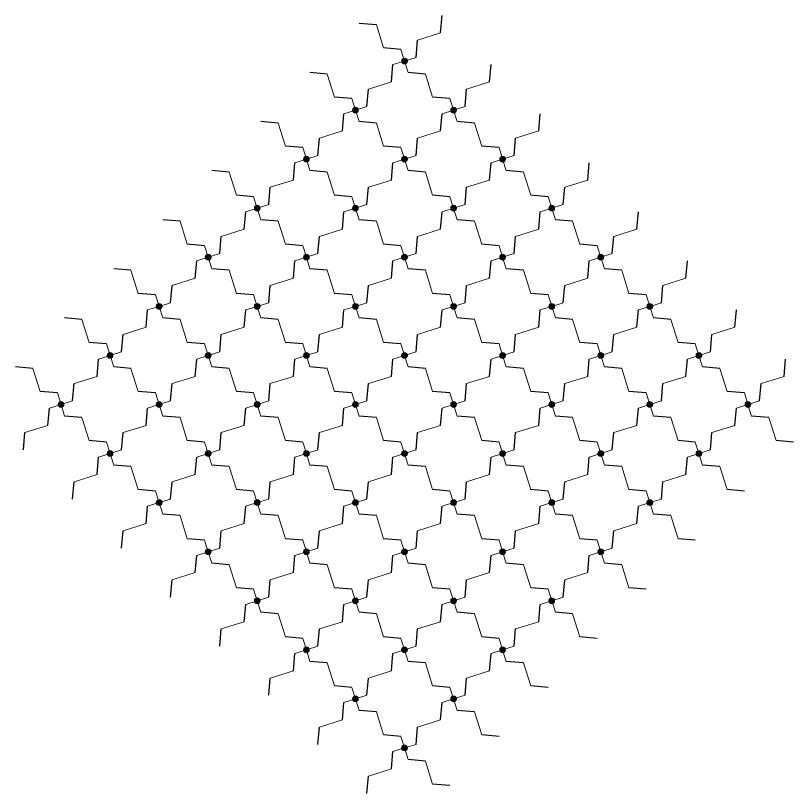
# Model space of a CAD drawing. Header units: millimetres. Extents: x 14 to 682, y -10 to 82.
# Drawn here: x 14.4 to 81.6, y 14.4 to 81.6 of the extents above; entities that cross this region are included whole.
import ezdxf

# ---------------------------------------------------------------- set-up
doc = ezdxf.new("R2010")
doc.units = ezdxf.units.MM
doc.layers.add('AUTOSTITCH', color=7, linetype='Continuous')
doc.layers.add('AUTOSTITCH_STITCHES', color=7, linetype='Continuous')

# ---------------------------------------------------------------- blocks, each defined once
blk = doc.blocks.new('ST-1')
at = {"layer": 'AUTOSTITCH', "color": 7, "lineweight": 30}
for p, q in [((51.117, 80.133), (51.247, 81.628)), ((45.565, 80.815), (44.071, 80.946)), ((48.995, 78.012), (49.126, 79.506)), ((47.686, 78.694), (46.192, 78.825)), ((46.874, 75.891), (47.005, 77.385)), ((55.359, 75.891), (55.49, 77.385)), ((41.323, 76.572), (39.828, 76.703)), ((49.808, 76.572), (48.314, 76.703)), ((44.753, 73.769), (44.883, 75.264)), ((53.238, 73.769), (53.369, 75.264)), ((43.444, 74.451), (41.95, 74.582)), ((51.929, 74.451), (50.435, 74.582)), ((42.631, 71.648), (42.762, 73.142)), ((51.117, 71.648), (51.247, 73.142)), ((59.602, 71.648), (59.733, 73.142)), ((37.08, 72.33), (35.586, 72.461)), ((45.565, 72.33), (44.071, 72.461)), ((54.05, 72.33), (52.556, 72.461)), ((40.51, 69.527), (40.641, 71.021)), ((48.995, 69.527), (49.126, 71.021)), ((57.481, 69.527), (57.611, 71.021)), ((39.201, 70.208), (37.707, 70.339)), ((47.686, 70.208), (46.192, 70.339)), ((56.172, 70.208), (54.677, 70.339)), ((38.389, 67.405), (38.519, 68.9)), ((46.874, 67.405), (47.005, 68.9)), ((55.359, 67.405), (55.49, 68.9)), ((63.845, 67.405), (63.975, 68.9)), ((32.837, 68.087), (31.343, 68.218)), ((41.323, 68.087), (39.828, 68.218)), ((49.808, 68.087), (48.314, 68.218)), ((58.293, 68.087), (56.799, 68.218)), ((36.267, 65.284), (36.398, 66.778)), ((44.753, 65.284), (44.883, 66.778)), ((53.238, 65.284), (53.369, 66.778)), ((61.723, 65.284), (61.854, 66.778)), ((34.959, 65.966), (33.464, 66.097)), ((43.444, 65.966), (41.95, 66.097)), ((51.929, 65.966), (50.435, 66.097)), ((60.414, 65.966), (58.92, 66.097)), ((34.146, 63.163), (34.277, 64.657)), ((42.631, 63.163), (42.762, 64.657)), ((51.117, 63.163), (51.247, 64.657)), ((59.602, 63.163), (59.733, 64.657)), ((68.087, 63.163), (68.218, 64.657)), ((28.595, 63.845), (27.1, 63.975)), ((37.08, 63.845), (35.586, 63.975)), ((45.565, 63.845), (44.071, 63.975)), ((54.05, 63.845), (52.556, 63.975)), ((62.536, 63.845), (61.041, 63.975)), ((32.025, 61.041), (32.155, 62.536)), ((40.51, 61.041), (40.641, 62.536)), ((48.995, 61.041), (49.126, 62.536)), ((57.481, 61.041), (57.611, 62.536)), ((65.966, 61.041), (66.097, 62.536)), ((30.716, 61.723), (29.222, 61.854)), ((39.201, 61.723), (37.707, 61.854)), ((47.686, 61.723), (46.192, 61.854)), ((56.172, 61.723), (54.677, 61.854)), ((64.657, 61.723), (63.163, 61.854)), ((29.903, 58.92), (30.034, 60.414)), ((38.389, 58.92), (38.519, 60.414)), ((46.874, 58.92), (47.005, 60.414)), ((55.359, 58.92), (55.49, 60.414)), ((63.845, 58.92), (63.975, 60.414)), ((72.33, 58.92), (72.461, 60.414)), ((24.352, 59.602), (22.858, 59.733)), ((32.837, 59.602), (31.343, 59.733)), ((41.323, 59.602), (39.828, 59.733)), ((49.808, 59.602), (48.314, 59.733)), ((58.293, 59.602), (56.799, 59.733)), ((66.778, 59.602), (65.284, 59.733)), ((27.782, 56.799), (27.913, 58.293)), ((36.267, 56.799), (36.398, 58.293)), ((44.753, 56.799), (44.883, 58.293)), ((53.238, 56.799), (53.369, 58.293)), ((61.723, 56.799), (61.854, 58.293)), ((70.208, 56.799), (70.339, 58.293)), ((26.473, 57.481), (24.979, 57.611)), ((34.959, 57.481), (33.464, 57.611)), ((43.444, 57.481), (41.95, 57.611)), ((51.929, 57.481), (50.435, 57.611)), ((60.414, 57.481), (58.92, 57.611)), ((68.9, 57.481), (67.405, 57.611)), ((25.661, 54.677), (25.792, 56.172)), ((34.146, 54.677), (34.277, 56.172)), ((42.631, 54.677), (42.762, 56.172)), ((51.117, 54.677), (51.247, 56.172)), ((59.602, 54.677), (59.733, 56.172)), ((68.087, 54.677), (68.218, 56.172)), ((76.572, 54.677), (76.703, 56.172)), ((20.109, 55.359), (18.615, 55.49)), ((28.595, 55.359), (27.1, 55.49)), ((37.08, 55.359), (35.586, 55.49)), ((45.565, 55.359), (44.071, 55.49)), ((54.05, 55.359), (52.556, 55.49)), ((62.536, 55.359), (61.041, 55.49)), ((71.021, 55.359), (69.527, 55.49)), ((23.539, 52.556), (23.67, 54.05)), ((32.025, 52.556), (32.155, 54.05)), ((40.51, 52.556), (40.641, 54.05)), ((48.995, 52.556), (49.126, 54.05)), ((57.481, 52.556), (57.611, 54.05)), ((65.966, 52.556), (66.097, 54.05)), ((74.451, 52.556), (74.582, 54.05)), ((22.231, 53.238), (20.736, 53.369)), ((30.716, 53.238), (29.222, 53.369)), ((39.201, 53.238), (37.707, 53.369)), ((47.686, 53.238), (46.192, 53.369)), ((56.172, 53.238), (54.677, 53.369)), ((64.657, 53.238), (63.163, 53.369)), ((73.142, 53.238), (71.648, 53.369)), ((21.418, 50.435), (21.549, 51.929)), ((29.903, 50.435), (30.034, 51.929)), ((38.389, 50.435), (38.519, 51.929)), ((46.874, 50.435), (47.005, 51.929)), ((55.359, 50.435), (55.49, 51.929)), ((63.845, 50.435), (63.975, 51.929)), ((72.33, 50.435), (72.461, 51.929)), ((80.815, 50.435), (80.946, 51.929)), ((15.867, 51.117), (14.372, 51.247)), ((24.352, 51.117), (22.858, 51.247)), ((32.837, 51.117), (31.343, 51.247)), ((41.323, 51.117), (39.828, 51.247)), ((49.808, 51.117), (48.314, 51.247)), ((58.293, 51.117), (56.799, 51.247)), ((66.778, 51.117), (65.284, 51.247)), ((75.264, 51.117), (73.769, 51.247)), ((19.297, 48.314), (19.428, 49.808)), ((27.782, 48.314), (27.913, 49.808)), ((36.267, 48.314), (36.398, 49.808)), ((44.753, 48.314), (44.883, 49.808)), ((53.238, 48.314), (53.369, 49.808)), ((61.723, 48.314), (61.854, 49.808)), ((70.208, 48.314), (70.339, 49.808)), ((78.694, 48.314), (78.825, 49.808)), ((17.988, 48.995), (16.494, 49.126)), ((26.473, 48.995), (24.979, 49.126)), ((34.959, 48.995), (33.464, 49.126)), ((43.444, 48.995), (41.95, 49.126)), ((51.929, 48.995), (50.435, 49.126)), ((60.414, 48.995), (58.92, 49.126)), ((68.9, 48.995), (67.405, 49.126)), ((77.385, 48.995), (75.891, 49.126)), ((17.175, 46.192), (17.306, 47.686)), ((25.661, 46.192), (25.792, 47.686)), ((34.146, 46.192), (34.277, 47.686)), ((42.631, 46.192), (42.762, 47.686)), ((51.117, 46.192), (51.247, 47.686)), ((59.602, 46.192), (59.733, 47.686)), ((68.087, 46.192), (68.218, 47.686)), ((76.572, 46.192), (76.703, 47.686)), ((20.109, 46.874), (18.615, 47.005)), ((28.595, 46.874), (27.1, 47.005)), ((37.08, 46.874), (35.586, 47.005)), ((45.565, 46.874), (44.071, 47.005)), ((54.05, 46.874), (52.556, 47.005)), ((62.536, 46.874), (61.041, 47.005)), ((71.021, 46.874), (69.527, 47.005)), ((79.506, 46.874), (78.012, 47.005)), ((15.054, 44.071), (15.185, 45.565)), ((23.539, 44.071), (23.67, 45.565)), ((32.025, 44.071), (32.155, 45.565)), ((40.51, 44.071), (40.641, 45.565)), ((48.995, 44.071), (49.126, 45.565)), ((57.481, 44.071), (57.611, 45.565)), ((65.966, 44.071), (66.097, 45.565)), ((74.451, 44.071), (74.582, 45.565)), ((22.231, 44.753), (20.736, 44.883)), ((30.716, 44.753), (29.222, 44.883)), ((39.201, 44.753), (37.707, 44.883)), ((47.686, 44.753), (46.192, 44.883)), ((56.172, 44.753), (54.677, 44.883)), ((64.657, 44.753), (63.163, 44.883)), ((73.142, 44.753), (71.648, 44.883)), ((81.628, 44.753), (80.133, 44.883)), ((21.418, 41.95), (21.549, 43.444)), ((29.903, 41.95), (30.034, 43.444)), ((38.389, 41.95), (38.519, 43.444)), ((46.874, 41.95), (47.005, 43.444)), ((55.359, 41.95), (55.49, 43.444)), ((63.845, 41.95), (63.975, 43.444)), ((72.33, 41.95), (72.461, 43.444)), ((24.352, 42.631), (22.858, 42.762)), ((32.837, 42.631), (31.343, 42.762)), ((41.323, 42.631), (39.828, 42.762)), ((49.808, 42.631), (48.314, 42.762)), ((58.293, 42.631), (56.799, 42.762)), ((66.778, 42.631), (65.284, 42.762)), ((75.264, 42.631), (73.769, 42.762)), ((19.297, 39.828), (19.428, 41.323)), ((27.782, 39.828), (27.913, 41.323)), ((36.267, 39.828), (36.398, 41.323)), ((44.753, 39.828), (44.883, 41.323)), ((53.238, 39.828), (53.369, 41.323)), ((61.723, 39.828), (61.854, 41.323)), ((70.208, 39.828), (70.339, 41.323)), ((26.473, 40.51), (24.979, 40.641)), ((34.959, 40.51), (33.464, 40.641)), ((43.444, 40.51), (41.95, 40.641)), ((51.929, 40.51), (50.435, 40.641)), ((60.414, 40.51), (58.92, 40.641)), ((68.9, 40.51), (67.405, 40.641)), ((77.385, 40.51), (75.891, 40.641)), ((25.661, 37.707), (25.792, 39.201)), ((34.146, 37.707), (34.277, 39.201)), ((42.631, 37.707), (42.762, 39.201)), ((51.117, 37.707), (51.247, 39.201)), ((59.602, 37.707), (59.733, 39.201)), ((68.087, 37.707), (68.218, 39.201)), ((28.595, 38.389), (27.1, 38.519)), ((37.08, 38.389), (35.586, 38.519)), ((45.565, 38.389), (44.071, 38.519)), ((54.05, 38.389), (52.556, 38.519)), ((62.536, 38.389), (61.041, 38.519)), ((71.021, 38.389), (69.527, 38.519)), ((23.539, 35.586), (23.67, 37.08)), ((32.025, 35.586), (32.155, 37.08)), ((40.51, 35.586), (40.641, 37.08)), ((48.995, 35.586), (49.126, 37.08)), ((57.481, 35.586), (57.611, 37.08)), ((65.966, 35.586), (66.097, 37.08)), ((30.716, 36.267), (29.222, 36.398)), ((39.201, 36.267), (37.707, 36.398)), ((47.686, 36.267), (46.192, 36.398)), ((56.172, 36.267), (54.677, 36.398)), ((64.657, 36.267), (63.163, 36.398)), ((73.142, 36.267), (71.648, 36.398)), ((29.903, 33.464), (30.034, 34.959)), ((38.389, 33.464), (38.519, 34.959)), ((46.874, 33.464), (47.005, 34.959)), ((55.359, 33.464), (55.49, 34.959)), ((63.845, 33.464), (63.975, 34.959)), ((32.837, 34.146), (31.343, 34.277)), ((41.323, 34.146), (39.828, 34.277)), ((49.808, 34.146), (48.314, 34.277)), ((58.293, 34.146), (56.799, 34.277)), ((66.778, 34.146), (65.284, 34.277)), ((27.782, 31.343), (27.913, 32.837)), ((36.267, 31.343), (36.398, 32.837)), ((44.753, 31.343), (44.883, 32.837)), ((53.238, 31.343), (53.369, 32.837)), ((61.723, 31.343), (61.854, 32.837)), ((34.959, 32.025), (33.464, 32.155)), ((43.444, 32.025), (41.95, 32.155)), ((51.929, 32.025), (50.435, 32.155)), ((60.414, 32.025), (58.92, 32.155)), ((68.9, 32.025), (67.405, 32.155)), ((34.146, 29.222), (34.277, 30.716)), ((42.631, 29.222), (42.762, 30.716)), ((51.117, 29.222), (51.247, 30.716)), ((59.602, 29.222), (59.733, 30.716)), ((37.08, 29.903), (35.586, 30.034)), ((45.565, 29.903), (44.071, 30.034)), ((54.05, 29.903), (52.556, 30.034)), ((62.536, 29.903), (61.041, 30.034)), ((32.025, 27.1), (32.155, 28.595)), ((40.51, 27.1), (40.641, 28.595)), ((48.995, 27.1), (49.126, 28.595)), ((57.481, 27.1), (57.611, 28.595)), ((39.201, 27.782), (37.707, 27.913)), ((47.686, 27.782), (46.192, 27.913)), ((56.172, 27.782), (54.677, 27.913)), ((64.657, 27.782), (63.163, 27.913)), ((38.389, 24.979), (38.519, 26.473)), ((46.874, 24.979), (47.005, 26.473)), ((55.359, 24.979), (55.49, 26.473)), ((41.323, 25.661), (39.828, 25.792)), ((49.808, 25.661), (48.314, 25.792)), ((58.293, 25.661), (56.799, 25.792)), ((36.267, 22.858), (36.398, 24.352)), ((44.753, 22.858), (44.883, 24.352)), ((53.238, 22.858), (53.369, 24.352)), ((43.444, 23.539), (41.95, 23.67)), ((51.929, 23.539), (50.435, 23.67)), ((60.414, 23.539), (58.92, 23.67)), ((42.631, 20.736), (42.762, 22.231)), ((51.117, 20.736), (51.247, 22.231)), ((45.565, 21.418), (44.071, 21.549)), ((54.05, 21.418), (52.556, 21.549)), ((40.51, 18.615), (40.641, 20.109)), ((48.995, 18.615), (49.126, 20.109)), ((47.686, 19.297), (46.192, 19.428)), ((56.172, 19.297), (54.677, 19.428)), ((46.874, 16.494), (47.005, 17.988)), ((49.808, 17.175), (48.314, 17.306)), ((44.753, 14.372), (44.883, 15.867)), ((51.929, 15.054), (50.435, 15.185))]:
    blk.add_line(p, q, dxfattribs=at)
at = {"layer": 'AUTOSTITCH', "color": 7, "lineweight": 0, "const_width": 0.25}
for points in [[(47.875, 77.698, 1), (48.125, 77.698, 1)], [(43.632, 73.456, 1), (43.882, 73.456, 1)], [(52.118, 73.456, 1), (52.368, 73.456, 1)], [(39.39, 69.213, 1), (39.64, 69.213, 1)], [(47.875, 69.213, 1), (48.125, 69.213, 1)], [(56.36, 69.213, 1), (56.61, 69.213, 1)], [(35.147, 64.971, 1), (35.397, 64.971, 1)], [(43.632, 64.971, 1), (43.882, 64.971, 1)], [(52.118, 64.971, 1), (52.368, 64.971, 1)], [(60.603, 64.971, 1), (60.853, 64.971, 1)], [(30.904, 60.728, 1), (31.154, 60.728, 1)], [(39.39, 60.728, 1), (39.64, 60.728, 1)], [(47.875, 60.728, 1), (48.125, 60.728, 1)], [(56.36, 60.728, 1), (56.61, 60.728, 1)], [(64.846, 60.728, 1), (65.096, 60.728, 1)], [(26.662, 56.485, 1), (26.912, 56.485, 1)], [(35.147, 56.485, 1), (35.397, 56.485, 1)], [(43.632, 56.485, 1), (43.882, 56.485, 1)], [(52.118, 56.485, 1), (52.368, 56.485, 1)], [(60.603, 56.485, 1), (60.853, 56.485, 1)], [(69.088, 56.485, 1), (69.338, 56.485, 1)], [(22.419, 52.243, 1), (22.669, 52.243, 1)], [(30.904, 52.243, 1), (31.154, 52.243, 1)], [(39.39, 52.243, 1), (39.64, 52.243, 1)], [(47.875, 52.243, 1), (48.125, 52.243, 1)], [(56.36, 52.243, 1), (56.61, 52.243, 1)], [(64.846, 52.243, 1), (65.096, 52.243, 1)], [(73.331, 52.243, 1), (73.581, 52.243, 1)], [(18.177, 48, 1), (18.427, 48, 1)], [(26.662, 48, 1), (26.912, 48, 1)], [(35.147, 48, 1), (35.397, 48, 1)], [(43.632, 48, 1), (43.882, 48, 1)], [(52.118, 48, 1), (52.368, 48, 1)], [(60.603, 48, 1), (60.853, 48, 1)], [(69.088, 48, 1), (69.338, 48, 1)], [(77.573, 48, 1), (77.823, 48, 1)], [(22.419, 43.757, 1), (22.669, 43.757, 1)], [(30.904, 43.757, 1), (31.154, 43.757, 1)], [(39.39, 43.757, 1), (39.64, 43.757, 1)], [(47.875, 43.757, 1), (48.125, 43.757, 1)], [(56.36, 43.757, 1), (56.61, 43.757, 1)], [(64.846, 43.757, 1), (65.096, 43.757, 1)], [(73.331, 43.757, 1), (73.581, 43.757, 1)], [(26.662, 39.515, 1), (26.912, 39.515, 1)], [(35.147, 39.515, 1), (35.397, 39.515, 1)], [(43.632, 39.515, 1), (43.882, 39.515, 1)], [(52.118, 39.515, 1), (52.368, 39.515, 1)], [(60.603, 39.515, 1), (60.853, 39.515, 1)], [(69.088, 39.515, 1), (69.338, 39.515, 1)], [(30.904, 35.272, 1), (31.154, 35.272, 1)], [(39.39, 35.272, 1), (39.64, 35.272, 1)], [(47.875, 35.272, 1), (48.125, 35.272, 1)], [(56.36, 35.272, 1), (56.61, 35.272, 1)], [(64.846, 35.272, 1), (65.096, 35.272, 1)], [(35.147, 31.029, 1), (35.397, 31.029, 1)], [(43.632, 31.029, 1), (43.882, 31.029, 1)], [(52.118, 31.029, 1), (52.368, 31.029, 1)], [(60.603, 31.029, 1), (60.853, 31.029, 1)], [(39.39, 26.787, 1), (39.64, 26.787, 1)], [(47.875, 26.787, 1), (48.125, 26.787, 1)], [(56.36, 26.787, 1), (56.61, 26.787, 1)], [(43.632, 22.544, 1), (43.882, 22.544, 1)], [(52.118, 22.544, 1), (52.368, 22.544, 1)], [(47.875, 18.302, 1), (48.125, 18.302, 1)]]:
    blk.add_lwpolyline(points, format="xyb", close=True, dxfattribs=at)
at = {"layer": 'AUTOSTITCH', "color": 7, "lineweight": 0}
for centre in [(48, 77.698), (43.757, 73.456), (52.243, 73.456), (39.515, 69.213), (48, 69.213), (56.485, 69.213), (35.272, 64.971), (43.757, 64.971), (52.243, 64.971), (60.728, 64.971), (31.029, 60.728), (39.515, 60.728), (48, 60.728), (56.485, 60.728), (64.971, 60.728), (26.787, 56.485), (35.272, 56.485), (43.757, 56.485), (52.243, 56.485), (60.728, 56.485), (69.213, 56.485), (22.544, 52.243), (31.029, 52.243), (39.515, 52.243), (48, 52.243), (56.485, 52.243), (64.971, 52.243), (73.456, 52.243), (18.302, 48), (26.787, 48), (35.272, 48), (43.757, 48), (52.243, 48), (60.728, 48), (69.213, 48), (77.698, 48), (22.544, 43.757), (31.029, 43.757), (39.515, 43.757), (48, 43.757), (56.485, 43.757), (64.971, 43.757), (73.456, 43.757), (26.787, 39.515), (35.272, 39.515), (43.757, 39.515), (52.243, 39.515), (60.728, 39.515), (69.213, 39.515), (31.029, 35.272), (39.515, 35.272), (48, 35.272), (56.485, 35.272), (64.971, 35.272), (35.272, 31.029), (43.757, 31.029), (52.243, 31.029), (60.728, 31.029), (39.515, 26.787), (48, 26.787), (56.485, 26.787), (43.757, 22.544), (52.243, 22.544), (48, 18.302)]:
    blk.add_circle(centre, 0.25, dxfattribs=at)
at = {"layer": 'AUTOSTITCH_STITCHES', "color": 7, "lineweight": 9}
for p, q in [((46.192, 78.825), (45.565, 80.815)), ((49.126, 79.506), (51.117, 80.133)), ((48, 77.698), (47.686, 78.694)), ((47.005, 77.385), (48, 77.698)), ((48, 77.698), (48.995, 78.012)), ((48.314, 76.703), (48, 77.698)), ((41.95, 74.582), (41.323, 76.572)), ((50.435, 74.582), (49.808, 76.572)), ((44.883, 75.264), (46.874, 75.891)), ((53.369, 75.264), (55.359, 75.891)), ((43.757, 73.456), (43.444, 74.451)), ((52.243, 73.456), (51.929, 74.451)), ((42.762, 73.142), (43.757, 73.456)), ((43.757, 73.456), (44.753, 73.769)), ((44.071, 72.461), (43.757, 73.456)), ((51.247, 73.142), (52.243, 73.456)), ((52.243, 73.456), (53.238, 73.769)), ((52.556, 72.461), (52.243, 73.456)), ((37.707, 70.339), (37.08, 72.33)), ((46.192, 70.339), (45.565, 72.33)), ((54.677, 70.339), (54.05, 72.33)), ((40.641, 71.021), (42.631, 71.648)), ((49.126, 71.021), (51.117, 71.648)), ((57.611, 71.021), (59.602, 71.648)), ((39.515, 69.213), (39.201, 70.208)), ((48, 69.213), (47.686, 70.208)), ((56.485, 69.213), (56.172, 70.208)), ((39.515, 69.213), (40.51, 69.527)), ((48, 69.213), (48.995, 69.527)), ((56.485, 69.213), (57.481, 69.527)), ((38.519, 68.9), (39.515, 69.213)), ((39.828, 68.218), (39.515, 69.213)), ((47.005, 68.9), (48, 69.213)), ((48.314, 68.218), (48, 69.213)), ((55.49, 68.9), (56.485, 69.213)), ((56.799, 68.218), (56.485, 69.213)), ((33.464, 66.097), (32.837, 68.087)), ((41.95, 66.097), (41.323, 68.087)), ((50.435, 66.097), (49.808, 68.087)), ((58.92, 66.097), (58.293, 68.087)), ((36.398, 66.778), (38.389, 67.405)), ((44.883, 66.778), (46.874, 67.405)), ((53.369, 66.778), (55.359, 67.405)), ((61.854, 66.778), (63.845, 67.405)), ((35.272, 64.971), (34.959, 65.966)), ((43.757, 64.971), (43.444, 65.966)), ((52.243, 64.971), (51.929, 65.966)), ((60.728, 64.971), (60.414, 65.966)), ((35.272, 64.971), (36.267, 65.284)), ((43.757, 64.971), (44.753, 65.284)), ((52.243, 64.971), (53.238, 65.284)), ((60.728, 64.971), (61.723, 65.284)), ((34.277, 64.657), (35.272, 64.971)), ((35.586, 63.975), (35.272, 64.971)), ((42.762, 64.657), (43.757, 64.971)), ((44.071, 63.975), (43.757, 64.971)), ((51.247, 64.657), (52.243, 64.971)), ((52.556, 63.975), (52.243, 64.971)), ((59.733, 64.657), (60.728, 64.971)), ((61.041, 63.975), (60.728, 64.971)), ((29.222, 61.854), (28.595, 63.845)), ((37.707, 61.854), (37.08, 63.845)), ((46.192, 61.854), (45.565, 63.845)), ((54.677, 61.854), (54.05, 63.845)), ((63.163, 61.854), (62.536, 63.845)), ((32.155, 62.536), (34.146, 63.163)), ((40.641, 62.536), (42.631, 63.163)), ((49.126, 62.536), (51.117, 63.163)), ((57.611, 62.536), (59.602, 63.163)), ((66.097, 62.536), (68.087, 63.163)), ((31.029, 60.728), (30.716, 61.723)), ((39.515, 60.728), (39.201, 61.723)), ((48, 60.728), (47.686, 61.723)), ((56.485, 60.728), (56.172, 61.723)), ((64.971, 60.728), (64.657, 61.723)), ((30.034, 60.414), (31.029, 60.728)), ((31.029, 60.728), (32.025, 61.041)), ((31.343, 59.733), (31.029, 60.728)), ((38.519, 60.414), (39.515, 60.728)), ((39.515, 60.728), (40.51, 61.041)), ((39.828, 59.733), (39.515, 60.728)), ((47.005, 60.414), (48, 60.728)), ((48, 60.728), (48.995, 61.041)), ((48.314, 59.733), (48, 60.728)), ((55.49, 60.414), (56.485, 60.728)), ((56.485, 60.728), (57.481, 61.041)), ((56.799, 59.733), (56.485, 60.728)), ((63.975, 60.414), (64.971, 60.728)), ((64.971, 60.728), (65.966, 61.041)), ((65.284, 59.733), (64.971, 60.728)), ((24.979, 57.611), (24.352, 59.602)), ((33.464, 57.611), (32.837, 59.602)), ((41.95, 57.611), (41.323, 59.602)), ((50.435, 57.611), (49.808, 59.602)), ((58.92, 57.611), (58.293, 59.602)), ((67.405, 57.611), (66.778, 59.602)), ((27.913, 58.293), (29.903, 58.92)), ((36.398, 58.293), (38.389, 58.92)), ((44.883, 58.293), (46.874, 58.92)), ((53.369, 58.293), (55.359, 58.92)), ((61.854, 58.293), (63.845, 58.92)), ((70.339, 58.293), (72.33, 58.92)), ((26.787, 56.485), (26.473, 57.481)), ((35.272, 56.485), (34.959, 57.481)), ((43.757, 56.485), (43.444, 57.481)), ((52.243, 56.485), (51.929, 57.481)), ((60.728, 56.485), (60.414, 57.481)), ((69.213, 56.485), (68.9, 57.481)), ((26.787, 56.485), (27.782, 56.799)), ((35.272, 56.485), (36.267, 56.799)), ((43.757, 56.485), (44.753, 56.799)), ((52.243, 56.485), (53.238, 56.799)), ((60.728, 56.485), (61.723, 56.799)), ((69.213, 56.485), (70.208, 56.799)), ((25.792, 56.172), (26.787, 56.485)), ((27.1, 55.49), (26.787, 56.485)), ((34.277, 56.172), (35.272, 56.485)), ((35.586, 55.49), (35.272, 56.485)), ((42.762, 56.172), (43.757, 56.485)), ((44.071, 55.49), (43.757, 56.485)), ((51.247, 56.172), (52.243, 56.485)), ((52.556, 55.49), (52.243, 56.485)), ((59.733, 56.172), (60.728, 56.485)), ((61.041, 55.49), (60.728, 56.485)), ((68.218, 56.172), (69.213, 56.485)), ((69.527, 55.49), (69.213, 56.485)), ((20.736, 53.369), (20.109, 55.359)), ((29.222, 53.369), (28.595, 55.359)), ((37.707, 53.369), (37.08, 55.359)), ((46.192, 53.369), (45.565, 55.359)), ((54.677, 53.369), (54.05, 55.359)), ((63.163, 53.369), (62.536, 55.359)), ((71.648, 53.369), (71.021, 55.359)), ((23.67, 54.05), (25.661, 54.677)), ((32.155, 54.05), (34.146, 54.677)), ((40.641, 54.05), (42.631, 54.677)), ((49.126, 54.05), (51.117, 54.677)), ((57.611, 54.05), (59.602, 54.677)), ((66.097, 54.05), (68.087, 54.677)), ((74.582, 54.05), (76.572, 54.677)), ((22.544, 52.243), (22.231, 53.238)), ((31.029, 52.243), (30.716, 53.238)), ((39.515, 52.243), (39.201, 53.238)), ((48, 52.243), (47.686, 53.238)), ((56.485, 52.243), (56.172, 53.238)), ((64.971, 52.243), (64.657, 53.238)), ((73.456, 52.243), (73.142, 53.238)), ((22.544, 52.243), (23.539, 52.556)), ((31.029, 52.243), (32.025, 52.556)), ((39.515, 52.243), (40.51, 52.556)), ((48, 52.243), (48.995, 52.556)), ((56.485, 52.243), (57.481, 52.556)), ((64.971, 52.243), (65.966, 52.556)), ((73.456, 52.243), (74.451, 52.556)), ((21.549, 51.929), (22.544, 52.243)), ((22.858, 51.247), (22.544, 52.243)), ((30.034, 51.929), (31.029, 52.243)), ((31.343, 51.247), (31.029, 52.243)), ((38.519, 51.929), (39.515, 52.243)), ((39.828, 51.247), (39.515, 52.243)), ((47.005, 51.929), (48, 52.243)), ((48.314, 51.247), (48, 52.243)), ((55.49, 51.929), (56.485, 52.243)), ((56.799, 51.247), (56.485, 52.243)), ((63.975, 51.929), (64.971, 52.243)), ((65.284, 51.247), (64.971, 52.243)), ((72.461, 51.929), (73.456, 52.243)), ((73.769, 51.247), (73.456, 52.243)), ((16.494, 49.126), (15.867, 51.117)), ((24.979, 49.126), (24.352, 51.117)), ((33.464, 49.126), (32.837, 51.117)), ((41.95, 49.126), (41.323, 51.117)), ((50.435, 49.126), (49.808, 51.117)), ((58.92, 49.126), (58.293, 51.117)), ((67.405, 49.126), (66.778, 51.117)), ((75.891, 49.126), (75.264, 51.117)), ((19.428, 49.808), (21.418, 50.435)), ((27.913, 49.808), (29.903, 50.435)), ((36.398, 49.808), (38.389, 50.435)), ((44.883, 49.808), (46.874, 50.435)), ((53.369, 49.808), (55.359, 50.435)), ((61.854, 49.808), (63.845, 50.435)), ((70.339, 49.808), (72.33, 50.435)), ((78.825, 49.808), (80.815, 50.435)), ((18.302, 48), (17.988, 48.995)), ((26.787, 48), (26.473, 48.995)), ((35.272, 48), (34.959, 48.995)), ((43.757, 48), (43.444, 48.995)), ((52.243, 48), (51.929, 48.995)), ((60.728, 48), (60.414, 48.995)), ((69.213, 48), (68.9, 48.995)), ((77.698, 48), (77.385, 48.995)), ((17.306, 47.686), (18.302, 48)), ((18.302, 48), (19.297, 48.314)), ((18.615, 47.005), (18.302, 48)), ((25.792, 47.686), (26.787, 48)), ((26.787, 48), (27.782, 48.314)), ((27.1, 47.005), (26.787, 48)), ((34.277, 47.686), (35.272, 48)), ((35.272, 48), (36.267, 48.314)), ((35.586, 47.005), (35.272, 48)), ((42.762, 47.686), (43.757, 48)), ((43.757, 48), (44.753, 48.314)), ((44.071, 47.005), (43.757, 48)), ((51.247, 47.686), (52.243, 48)), ((52.243, 48), (53.238, 48.314)), ((52.556, 47.005), (52.243, 48)), ((59.733, 47.686), (60.728, 48)), ((60.728, 48), (61.723, 48.314)), ((61.041, 47.005), (60.728, 48)), ((68.218, 47.686), (69.213, 48)), ((69.213, 48), (70.208, 48.314)), ((69.527, 47.005), (69.213, 48)), ((76.703, 47.686), (77.698, 48)), ((77.698, 48), (78.694, 48.314)), ((78.012, 47.005), (77.698, 48)), ((20.736, 44.883), (20.109, 46.874)), ((29.222, 44.883), (28.595, 46.874)), ((37.707, 44.883), (37.08, 46.874)), ((46.192, 44.883), (45.565, 46.874)), ((54.677, 44.883), (54.05, 46.874)), ((63.163, 44.883), (62.536, 46.874)), ((71.648, 44.883), (71.021, 46.874)), ((80.133, 44.883), (79.506, 46.874)), ((15.185, 45.565), (17.175, 46.192)), ((23.67, 45.565), (25.661, 46.192)), ((32.155, 45.565), (34.146, 46.192)), ((40.641, 45.565), (42.631, 46.192)), ((49.126, 45.565), (51.117, 46.192)), ((57.611, 45.565), (59.602, 46.192)), ((66.097, 45.565), (68.087, 46.192)), ((74.582, 45.565), (76.572, 46.192)), ((22.544, 43.757), (22.231, 44.753)), ((31.029, 43.757), (30.716, 44.753)), ((39.515, 43.757), (39.201, 44.753)), ((48, 43.757), (47.686, 44.753)), ((56.485, 43.757), (56.172, 44.753)), ((64.971, 43.757), (64.657, 44.753)), ((73.456, 43.757), (73.142, 44.753)), ((21.549, 43.444), (22.544, 43.757)), ((22.544, 43.757), (23.539, 44.071)), ((22.858, 42.762), (22.544, 43.757)), ((30.034, 43.444), (31.029, 43.757)), ((31.029, 43.757), (32.025, 44.071)), ((31.343, 42.762), (31.029, 43.757)), ((38.519, 43.444), (39.515, 43.757)), ((39.515, 43.757), (40.51, 44.071)), ((39.828, 42.762), (39.515, 43.757)), ((47.005, 43.444), (48, 43.757)), ((48, 43.757), (48.995, 44.071)), ((48.314, 42.762), (48, 43.757)), ((55.49, 43.444), (56.485, 43.757)), ((56.485, 43.757), (57.481, 44.071)), ((56.799, 42.762), (56.485, 43.757)), ((63.975, 43.444), (64.971, 43.757)), ((64.971, 43.757), (65.966, 44.071)), ((65.284, 42.762), (64.971, 43.757)), ((72.461, 43.444), (73.456, 43.757)), ((73.456, 43.757), (74.451, 44.071)), ((73.769, 42.762), (73.456, 43.757)), ((24.979, 40.641), (24.352, 42.631)), ((33.464, 40.641), (32.837, 42.631)), ((41.95, 40.641), (41.323, 42.631)), ((50.435, 40.641), (49.808, 42.631)), ((58.92, 40.641), (58.293, 42.631)), ((67.405, 40.641), (66.778, 42.631)), ((75.891, 40.641), (75.264, 42.631)), ((19.428, 41.323), (21.418, 41.95)), ((27.913, 41.323), (29.903, 41.95)), ((36.398, 41.323), (38.389, 41.95)), ((44.883, 41.323), (46.874, 41.95)), ((53.369, 41.323), (55.359, 41.95)), ((61.854, 41.323), (63.845, 41.95)), ((70.339, 41.323), (72.33, 41.95)), ((26.787, 39.515), (26.473, 40.51)), ((35.272, 39.515), (34.959, 40.51)), ((43.757, 39.515), (43.444, 40.51)), ((52.243, 39.515), (51.929, 40.51)), ((60.728, 39.515), (60.414, 40.51)), ((69.213, 39.515), (68.9, 40.51)), ((26.787, 39.515), (27.782, 39.828)), ((35.272, 39.515), (36.267, 39.828)), ((43.757, 39.515), (44.753, 39.828)), ((52.243, 39.515), (53.238, 39.828)), ((60.728, 39.515), (61.723, 39.828)), ((69.213, 39.515), (70.208, 39.828)), ((25.792, 39.201), (26.787, 39.515)), ((27.1, 38.519), (26.787, 39.515)), ((34.277, 39.201), (35.272, 39.515)), ((35.586, 38.519), (35.272, 39.515)), ((42.762, 39.201), (43.757, 39.515)), ((44.071, 38.519), (43.757, 39.515)), ((51.247, 39.201), (52.243, 39.515)), ((52.556, 38.519), (52.243, 39.515)), ((59.733, 39.201), (60.728, 39.515)), ((61.041, 38.519), (60.728, 39.515)), ((68.218, 39.201), (69.213, 39.515)), ((69.527, 38.519), (69.213, 39.515)), ((29.222, 36.398), (28.595, 38.389)), ((37.707, 36.398), (37.08, 38.389)), ((46.192, 36.398), (45.565, 38.389)), ((54.677, 36.398), (54.05, 38.389)), ((63.163, 36.398), (62.536, 38.389)), ((71.648, 36.398), (71.021, 38.389)), ((23.67, 37.08), (25.661, 37.707)), ((32.155, 37.08), (34.146, 37.707)), ((40.641, 37.08), (42.631, 37.707)), ((49.126, 37.08), (51.117, 37.707)), ((57.611, 37.08), (59.602, 37.707)), ((66.097, 37.08), (68.087, 37.707)), ((31.029, 35.272), (30.716, 36.267)), ((39.515, 35.272), (39.201, 36.267)), ((48, 35.272), (47.686, 36.267)), ((56.485, 35.272), (56.172, 36.267)), ((64.971, 35.272), (64.657, 36.267)), ((30.034, 34.959), (31.029, 35.272)), ((31.029, 35.272), (32.025, 35.586)), ((31.343, 34.277), (31.029, 35.272)), ((38.519, 34.959), (39.515, 35.272)), ((39.515, 35.272), (40.51, 35.586)), ((39.828, 34.277), (39.515, 35.272)), ((47.005, 34.959), (48, 35.272)), ((48, 35.272), (48.995, 35.586)), ((48.314, 34.277), (48, 35.272)), ((55.49, 34.959), (56.485, 35.272)), ((56.485, 35.272), (57.481, 35.586)), ((56.799, 34.277), (56.485, 35.272)), ((63.975, 34.959), (64.971, 35.272)), ((64.971, 35.272), (65.966, 35.586)), ((65.284, 34.277), (64.971, 35.272)), ((33.464, 32.155), (32.837, 34.146)), ((41.95, 32.155), (41.323, 34.146)), ((50.435, 32.155), (49.808, 34.146)), ((58.92, 32.155), (58.293, 34.146)), ((67.405, 32.155), (66.778, 34.146)), ((27.913, 32.837), (29.903, 33.464)), ((36.398, 32.837), (38.389, 33.464)), ((44.883, 32.837), (46.874, 33.464)), ((53.369, 32.837), (55.359, 33.464)), ((61.854, 32.837), (63.845, 33.464)), ((35.272, 31.029), (34.959, 32.025)), ((43.757, 31.029), (43.444, 32.025)), ((52.243, 31.029), (51.929, 32.025)), ((60.728, 31.029), (60.414, 32.025)), ((34.277, 30.716), (35.272, 31.029)), ((35.272, 31.029), (36.267, 31.343)), ((35.586, 30.034), (35.272, 31.029)), ((42.762, 30.716), (43.757, 31.029)), ((43.757, 31.029), (44.753, 31.343)), ((44.071, 30.034), (43.757, 31.029)), ((51.247, 30.716), (52.243, 31.029)), ((52.243, 31.029), (53.238, 31.343)), ((52.556, 30.034), (52.243, 31.029)), ((59.733, 30.716), (60.728, 31.029)), ((60.728, 31.029), (61.723, 31.343)), ((61.041, 30.034), (60.728, 31.029)), ((37.707, 27.913), (37.08, 29.903)), ((46.192, 27.913), (45.565, 29.903)), ((54.677, 27.913), (54.05, 29.903)), ((63.163, 27.913), (62.536, 29.903)), ((32.155, 28.595), (34.146, 29.222)), ((40.641, 28.595), (42.631, 29.222)), ((49.126, 28.595), (51.117, 29.222)), ((57.611, 28.595), (59.602, 29.222)), ((39.515, 26.787), (39.201, 27.782)), ((48, 26.787), (47.686, 27.782)), ((56.485, 26.787), (56.172, 27.782)), ((39.515, 26.787), (40.51, 27.1)), ((48, 26.787), (48.995, 27.1)), ((56.485, 26.787), (57.481, 27.1)), ((38.519, 26.473), (39.515, 26.787)), ((39.828, 25.792), (39.515, 26.787)), ((47.005, 26.473), (48, 26.787)), ((48.314, 25.792), (48, 26.787)), ((55.49, 26.473), (56.485, 26.787)), ((56.799, 25.792), (56.485, 26.787)), ((41.95, 23.67), (41.323, 25.661)), ((50.435, 23.67), (49.808, 25.661)), ((58.92, 23.67), (58.293, 25.661)), ((36.398, 24.352), (38.389, 24.979)), ((44.883, 24.352), (46.874, 24.979)), ((53.369, 24.352), (55.359, 24.979)), ((43.757, 22.544), (43.444, 23.539)), ((52.243, 22.544), (51.929, 23.539)), ((42.762, 22.231), (43.757, 22.544)), ((43.757, 22.544), (44.753, 22.858)), ((44.071, 21.549), (43.757, 22.544)), ((51.247, 22.231), (52.243, 22.544)), ((52.243, 22.544), (53.238, 22.858)), ((52.556, 21.549), (52.243, 22.544)), ((46.192, 19.428), (45.565, 21.418)), ((54.677, 19.428), (54.05, 21.418)), ((40.641, 20.109), (42.631, 20.736)), ((49.126, 20.109), (51.117, 20.736)), ((48, 18.302), (47.686, 19.297)), ((47.005, 17.988), (48, 18.302)), ((48, 18.302), (48.995, 18.615)), ((48.314, 17.306), (48, 18.302)), ((50.435, 15.185), (49.808, 17.175)), ((44.883, 15.867), (46.874, 16.494))]:
    blk.add_line(p, q, dxfattribs=at)

msp = doc.modelspace()

# ---------------------------------------------------------------- block references
at = {"layer": 'AUTOSTITCH'}
msp.add_blockref('ST-1', (0, 0), dxfattribs=at)

doc.saveas('drawing.dxf')
